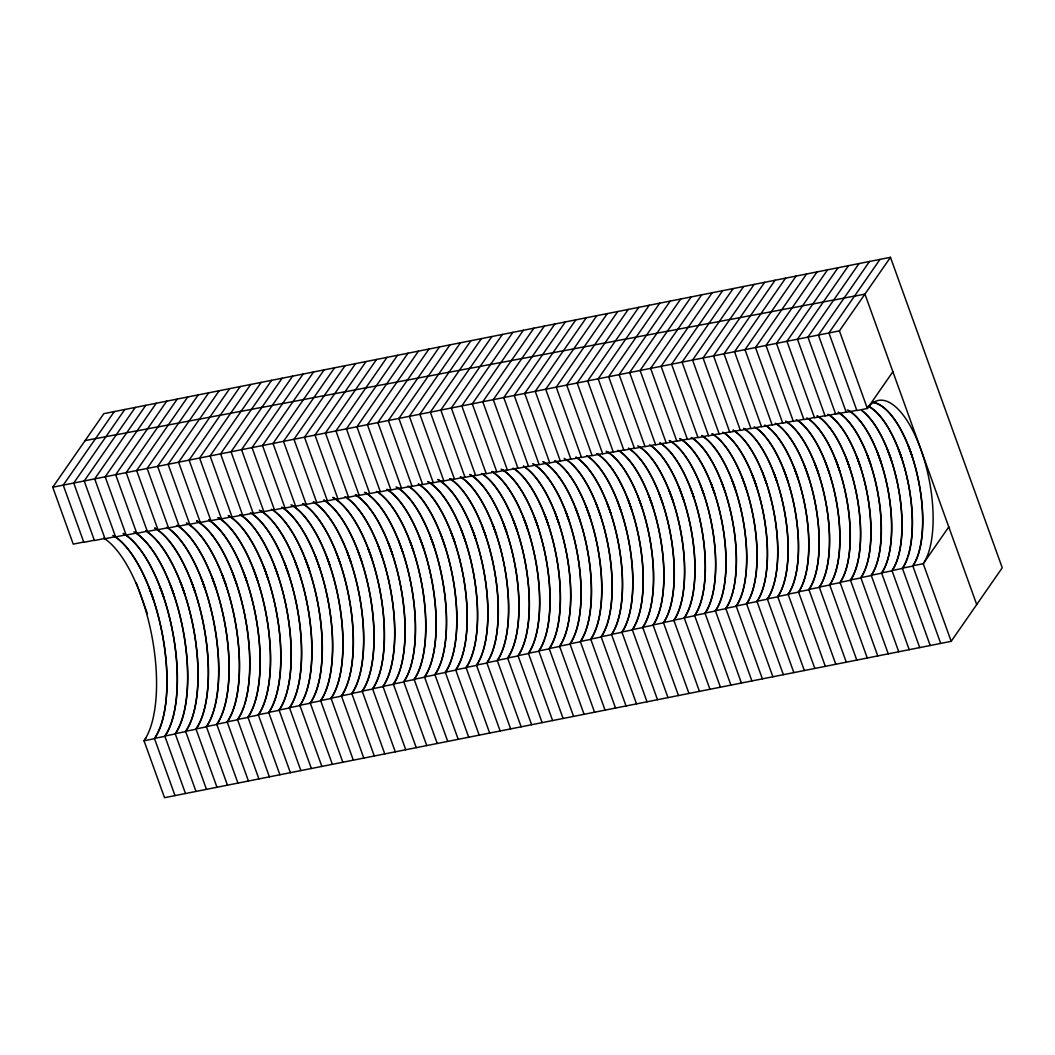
<?xml version="1.0" encoding="UTF-8"?>
<svg xmlns="http://www.w3.org/2000/svg" width="1055" height="1055" viewBox="0 0 1055 1055"><rect width="100%" height="100%" fill="white"/><g stroke="black" fill="none" stroke-linecap="round" stroke-linejoin="round"><path stroke-width="1.5" d="M83.727 542.046L73.243 544.129L52.75 487.212L103.812 413.666L890.473 257.315L1002.25 567.788L951.188 641.335L164.527 797.686L144.034 740.768A110.577 43.664 78.8 0 0 151.458 633.897A110.577 43.664 78.8 0 0 103.707 538.05M114.296 411.582L63.234 485.129L83.833 542.336L94.317 540.252M124.793 409.498L73.731 483.045L94.422 540.529L104.907 538.446M135.277 407.415L84.215 480.961L105.012 538.723L115.496 536.639M145.775 405.331L94.699 478.878L115.602 536.916L126.086 534.832M156.259 403.247L105.197 476.794L126.191 535.109L136.675 533.026M166.743 401.164L115.681 474.71L136.781 533.303L147.265 531.219M177.24 399.08L126.178 472.627L147.37 531.496L157.854 529.412M187.724 396.997L136.662 470.543L157.96 529.702L168.444 527.606M198.208 394.9L147.146 468.46L168.549 527.896L179.034 525.812M208.705 392.816L157.643 466.376L179.139 526.089L189.623 524.005M219.189 390.732L168.127 464.292L189.729 524.282L200.213 522.199M229.674 388.649L178.612 462.196L200.318 522.476L210.802 520.392M240.171 386.565L189.109 460.112L210.908 520.669L221.392 518.585M250.655 384.482L199.593 458.028L221.497 518.862L231.981 516.779M261.152 382.398L210.077 455.945L232.087 517.056L242.571 514.972M271.636 380.314L220.574 453.861L242.676 515.262L253.16 513.165M282.12 378.231L231.058 451.777L253.266 513.455L263.75 511.372M292.617 376.147L241.555 449.694L263.856 511.649L274.34 509.565M303.102 374.063L252.04 447.61L274.445 509.842L284.929 507.758M313.586 371.98L262.524 445.526L285.035 508.035L295.519 505.952M324.083 369.896L273.021 443.443L295.624 506.229L306.108 504.145M334.567 367.799L283.505 441.359L306.214 504.422L316.698 502.338M345.051 365.716L293.989 439.276L316.803 502.615L327.287 500.532M355.548 363.632L304.486 437.192L327.393 500.822L337.877 498.738M366.032 361.549L314.97 435.095L337.982 499.015L348.467 496.931M376.529 359.465L325.454 433.012L348.572 497.208L359.056 495.125M387.014 357.381L335.952 430.928L359.162 495.402L369.646 493.318M397.498 355.298L346.436 428.844L369.751 493.595L380.235 491.511M407.995 353.214L356.92 426.761L380.341 491.788L390.825 489.705M145.88 738.104L144.034 740.768L154.518 738.685A110.577 43.664 78.8 0 0 161.942 631.813A110.577 43.664 78.8 0 0 114.204 535.966M418.479 351.13L367.417 424.677L390.93 489.982L401.414 487.898M428.963 349.047L377.901 422.593L401.52 488.188L412.004 486.091M439.46 346.963L388.398 420.51L412.109 486.381L422.593 484.298M449.944 344.88L398.882 418.426L422.699 484.575L433.183 482.491M460.428 342.796L409.366 416.343L433.289 482.768L443.773 480.684M470.926 340.699L419.864 414.259L443.878 480.961L454.362 478.878M481.41 338.615L430.348 412.175L454.468 479.155L464.952 477.071M491.894 336.532L440.832 410.092L465.057 477.348L475.541 475.264M502.391 334.448L451.329 407.995L475.647 475.541L486.131 473.458M512.875 332.365L461.813 405.911L486.236 473.748L496.72 471.664M523.372 330.281L472.297 403.828L496.826 471.941L507.31 469.857M533.856 328.197L482.794 401.744L507.415 470.134L517.9 468.051M544.34 326.114L493.278 399.66L518.005 468.328L528.489 466.244M554.838 324.03L503.776 397.577L528.595 466.521L539.079 464.437M565.322 321.946L514.26 395.493L539.184 464.714L549.668 462.631M575.806 319.863L524.744 393.41L549.774 462.908L560.258 460.824M586.303 317.779L535.241 391.326L560.363 461.114L570.847 459.017M596.787 315.682L545.725 389.242L570.953 459.307L581.437 457.224M607.271 313.599L556.209 387.159L581.542 457.501L592.026 455.417M617.768 311.515L566.706 385.075L592.132 455.694L602.616 453.61M628.253 309.432L577.191 382.978L602.722 453.887L613.206 451.804M638.75 307.348L587.675 380.895L613.311 452.081L623.795 449.997M649.234 305.264L598.172 378.811L623.901 450.274L634.385 448.19M659.718 303.181L608.656 376.727L634.49 448.467L644.974 446.384M670.215 301.097L619.153 374.644L645.08 446.674L655.564 444.577M680.699 299.013L629.637 372.56L655.669 444.867L666.153 442.784M691.183 296.93L640.121 370.476L666.259 443.06L676.743 440.977M701.681 294.846L650.619 368.393L676.848 441.254L687.333 439.17M712.165 292.763L661.103 366.309L687.438 439.447L697.922 437.363M722.649 290.679L671.587 364.226L698.028 437.64L708.512 435.557M733.146 288.582L682.084 362.142L708.617 435.834L719.101 433.75M743.63 286.498L692.568 360.058L719.207 434.027L729.691 431.943M754.127 284.415L703.052 357.975L729.796 432.233L740.28 430.15M764.611 282.331L713.549 355.878L740.386 430.427L750.87 428.343M775.095 280.248L724.033 353.794L750.975 428.62L761.459 426.537M785.593 278.164L734.531 351.711L761.565 426.813L772.049 424.73M796.077 276.08L745.015 349.627L772.154 425.007L782.639 422.923M806.561 273.997L755.499 347.543L782.744 423.2L793.228 421.116M817.058 271.913L765.996 345.46L793.334 421.393L803.818 419.31M827.542 269.829L776.48 343.376L803.923 419.6L814.407 417.503M838.026 267.746L786.964 341.293L814.513 417.793L824.997 415.71M848.523 265.662L797.461 339.209L825.102 415.987L835.586 413.903M859.007 263.579L807.945 337.125L835.692 414.18L846.176 412.096M869.505 261.482L818.429 335.042L846.281 412.373L856.765 410.29M879.989 259.398L828.927 332.958L856.871 410.566L867.355 408.483L892.886 371.716M52.75 487.212L839.411 330.874L890.473 257.315M948.775 526.946L923.244 563.713L912.76 565.797L940.704 643.418M85.086 440.634L95.583 438.55M95.491 438.682L116.367 434.647M116.274 434.779L137.163 430.743M137.071 430.875L157.96 426.84M157.868 426.972L199.553 419.033M199.461 419.165L220.337 415.129M220.244 415.261L241.133 411.226M241.041 411.358L261.93 407.322M261.838 407.454L282.727 403.419M282.635 403.551L324.307 395.599M324.215 395.731L345.104 391.695M345.011 391.827L365.9 387.792M365.808 387.924L386.684 383.888M386.605 384.02L407.481 379.985M407.388 380.117L428.277 376.081M428.185 376.213L449.074 372.178M448.982 372.31L469.871 368.274M469.778 368.406L490.654 364.371M490.562 364.502L501.059 362.419M500.967 362.551L521.843 358.515M521.763 358.647L542.639 354.612M542.547 354.744L563.436 350.708M563.344 350.84L584.233 346.805M584.14 346.937L605.029 342.901M604.937 343.033L625.813 338.998M625.721 339.13L646.61 335.094M646.517 335.226L667.406 331.178M667.314 331.323L688.203 327.274M688.111 327.406L708.986 323.371M708.894 323.503L729.783 319.467M729.691 319.599L750.58 315.564M750.487 315.696L792.173 307.757M792.081 307.889L812.957 303.853M812.864 303.985L833.753 299.95M833.661 300.082L854.55 296.046M854.458 296.178L864.942 294.094L976.719 604.555M930.207 645.502L902.368 568.17L912.852 566.087A87.618 34.591 78.8 0 0 916.821 472.693A87.618 34.591 78.8 0 0 873.342 402.272M919.723 647.585L891.976 570.531L902.473 568.447A87.934 34.723 78.8 0 0 907.643 557.779M909.225 649.669L881.584 572.891L892.082 570.808A88.238 34.841 78.8 0 0 898.491 488.03A88.238 34.841 78.8 0 0 862.106 410.593M898.741 651.753L871.206 575.252L881.69 573.168A88.554 34.973 78.8 0 0 887.492 486.869A88.554 34.973 78.8 0 0 848.761 410.435M888.257 653.836L860.814 577.626L871.298 575.542A88.871 35.092 78.8 0 0 877.127 488.927A88.871 35.092 78.8 0 0 838.263 412.215M877.76 655.92L850.422 579.986L860.92 577.903A89.187 35.211 78.8 0 0 867.395 494.241A89.187 35.211 78.8 0 0 830.628 415.973M867.276 658.004L840.044 582.347L850.528 580.263A89.504 35.343 78.8 0 0 856.383 493.041A89.504 35.343 78.8 0 0 817.243 415.789M856.792 660.1L829.652 584.721L840.136 582.637M846.295 662.184L819.26 587.081L829.744 584.998A90.137 35.593 78.8 0 0 836.298 500.452A90.137 35.593 78.8 0 0 799.136 421.354M835.811 664.268L808.869 589.442L819.366 587.358A90.44 35.712 78.8 0 0 825.287 499.213A90.44 35.712 78.8 0 0 785.738 421.156M825.327 666.351L798.49 591.815L808.974 589.719A90.756 35.844 78.8 0 0 815.568 504.593A90.756 35.844 78.8 0 0 778.155 424.941M814.829 668.435L788.098 594.176L798.582 592.092A91.073 35.962 78.8 0 0 805.202 506.664A91.073 35.962 78.8 0 0 767.658 426.734M804.345 670.518L777.706 596.537L788.204 594.453A91.389 36.081 78.8 0 0 794.837 508.721A91.389 36.081 78.8 0 0 757.16 428.528M793.848 672.602L767.315 598.897L777.812 596.814A91.706 36.213 78.8 0 0 783.812 507.442A91.706 36.213 78.8 0 0 743.709 428.29M783.364 674.686L756.936 601.271L767.42 599.187A92.022 36.332 78.8 0 0 773.447 509.499A92.022 36.332 78.8 0 0 733.212 430.084M772.88 676.769L746.544 603.631L757.028 601.548A92.339 36.463 78.8 0 0 763.741 514.932A92.339 36.463 78.8 0 0 725.669 433.908M762.383 678.853L736.153 605.992L746.65 603.908A92.642 36.582 78.8 0 0 752.716 513.614A92.642 36.582 78.8 0 0 712.191 433.658M751.899 680.937L725.774 608.366L736.258 606.269A92.959 36.701 78.8 0 0 742.338 515.671A92.959 36.701 78.8 0 0 701.694 435.438M741.414 683.02L715.382 610.726L725.866 608.643A93.275 36.833 78.8 0 0 732.645 521.144A93.275 36.833 78.8 0 0 694.19 439.289M730.917 685.104L704.991 613.087L715.475 611.003A93.592 36.951 78.8 0 0 721.383 518.717A93.592 36.951 78.8 0 0 679.737 438.458M720.433 687.201L694.599 615.447L705.096 613.364A93.908 37.083 78.8 0 0 711.334 522.278A93.908 37.083 78.8 0 0 670.558 441.03M709.949 689.284L684.22 617.821L694.704 615.738A94.225 37.202 78.8 0 0 700.955 524.335A94.225 37.202 78.8 0 0 660.048 442.823M699.452 691.368L673.828 620.182L684.313 618.098A94.528 37.334 78.8 0 0 691.183 529.425A94.528 37.334 78.8 0 0 652.214 446.463M688.968 693.452L663.437 622.542L673.934 620.459A94.845 37.453 78.8 0 0 680.224 528.45A94.845 37.453 78.8 0 0 639.04 446.397M678.471 695.535L653.045 624.916L663.542 622.819A95.161 37.571 78.8 0 0 669.859 530.52A95.161 37.571 78.8 0 0 628.543 448.177M667.986 697.619L642.666 627.277L653.15 625.193A95.478 37.703 78.8 0 0 660.087 535.624A95.478 37.703 78.8 0 0 620.722 451.83M657.502 699.702L632.275 629.637L642.759 627.554A95.794 37.822 78.8 0 0 649.128 534.634A95.794 37.822 78.8 0 0 607.535 451.751M647.005 701.786L621.883 631.998L632.38 629.914A96.111 37.954 78.8 0 0 638.763 536.692A96.111 37.954 78.8 0 0 597.025 453.545M636.521 703.87L611.504 634.372L621.988 632.288A96.427 38.072 78.8 0 0 628.991 541.835A96.427 38.072 78.8 0 0 589.244 457.211M626.037 705.953L601.113 636.732L611.597 634.648A96.73 38.204 78.8 0 0 618.019 540.806A96.73 38.204 78.8 0 0 576.017 457.118M615.54 708.037L590.721 639.093L601.205 637.009A97.047 38.323 78.8 0 0 606.981 625.074M605.056 710.121L580.329 641.466L590.826 639.37A97.363 38.442 78.8 0 0 597.288 544.934A97.363 38.442 78.8 0 0 555.009 460.692M594.572 712.204L569.951 643.827L580.435 641.743A97.68 38.573 78.8 0 0 586.606 545.422A97.68 38.573 78.8 0 0 543.127 461.655M584.074 714.301L559.559 646.188L570.043 644.104A97.996 38.692 78.8 0 0 576.558 549.048A97.996 38.692 78.8 0 0 534.001 464.266M573.59 716.385L549.167 648.548L559.664 646.464A98.313 38.824 78.8 0 0 566.192 551.106A98.313 38.824 78.8 0 0 523.504 466.046M563.106 718.468L538.775 650.922L549.273 648.838A98.629 38.943 78.8 0 0 556.433 556.315A98.629 38.943 78.8 0 0 515.776 469.765M552.609 720.552L528.397 653.282L538.881 651.199A98.933 39.061 78.8 0 0 544.762 639.027M542.125 722.635L518.005 655.643L528.489 653.559A99.249 39.193 78.8 0 0 535.083 557.291A99.249 39.193 78.8 0 0 491.986 471.414M531.628 724.719L507.613 658.017L518.111 655.92A99.566 39.312 78.8 0 0 525.337 562.526A99.566 39.312 78.8 0 0 484.285 475.146M521.144 726.803L497.235 660.377L507.719 658.294A99.882 39.444 78.8 0 0 514.352 561.405A99.882 39.444 78.8 0 0 470.978 474.987M510.66 728.886L486.843 662.738L497.327 660.654A100.199 39.562 78.8 0 0 503.987 563.462A100.199 39.562 78.8 0 0 460.481 476.768M500.162 730.97L476.451 665.098L486.935 663.015A100.515 39.694 78.8 0 0 493.621 565.52A100.515 39.694 78.8 0 0 449.971 478.561M489.678 733.054L466.059 667.472L476.557 665.389A100.832 39.813 78.8 0 0 482.913 565.955A100.832 39.813 78.8 0 0 438.049 479.511M479.194 735.137L455.681 669.833L466.165 667.749A101.135 39.932 78.8 0 0 472.877 569.634A101.135 39.932 78.8 0 0 428.963 482.135M468.697 737.221L445.289 672.193L455.773 670.11A101.451 40.064 78.8 0 0 462.512 571.705A101.451 40.064 78.8 0 0 418.466 483.915M458.213 739.318L434.897 674.567L445.395 672.47A101.768 40.182 78.8 0 0 452.78 577.019A101.768 40.182 78.8 0 0 410.83 487.7M447.729 741.401L424.506 676.928L435.003 674.844A102.084 40.314 78.8 0 0 441.781 575.819A102.084 40.314 78.8 0 0 397.458 487.489M437.232 743.485L414.127 679.288L424.611 677.205A102.401 40.433 78.8 0 0 431.416 577.876A102.401 40.433 78.8 0 0 386.948 489.283M426.748 745.569L403.735 681.649L414.219 679.565A102.717 40.552 78.8 0 0 421.684 583.217A102.717 40.552 78.8 0 0 379.338 493.081M416.25 747.652L393.344 684.022L403.841 681.939A103.034 40.683 78.8 0 0 410.672 581.991A103.034 40.683 78.8 0 0 365.94 492.856M405.766 749.736L382.965 686.383L393.449 684.299A103.337 40.802 78.8 0 0 400.307 584.048A103.337 40.802 78.8 0 0 355.443 494.637M395.282 751.819L372.573 688.744L383.057 686.66A103.654 40.934 78.8 0 0 390.587 589.428A103.654 40.934 78.8 0 0 347.86 498.461M384.785 753.903L362.182 691.117L372.666 689.021A103.97 41.053 78.8 0 0 379.233 586.501A103.97 41.053 78.8 0 0 332.958 497.353M374.301 755.987L351.79 693.478L362.287 691.394A104.287 41.185 78.8 0 0 369.21 590.233A104.287 41.185 78.8 0 0 323.925 500.004M363.817 758.07L341.411 695.838L351.895 693.755A104.603 41.303 78.8 0 0 358.845 592.29A104.603 41.303 78.8 0 0 313.427 501.784M353.32 760.154L331.019 698.199L341.503 696.115A104.92 41.422 78.8 0 0 348.48 594.347A104.92 41.422 78.8 0 0 302.917 503.578M342.835 762.238L320.628 700.573L331.125 698.489A105.236 41.554 78.8 0 0 338.101 596.405A105.236 41.554 78.8 0 0 292.42 505.358M332.351 764.321L310.236 702.933L320.733 700.85A105.54 41.673 78.8 0 0 327.736 598.462A105.54 41.673 78.8 0 0 281.909 507.152M321.854 766.418L299.857 705.294L310.341 703.21A105.856 41.804 78.8 0 0 318.03 603.908A105.856 41.804 78.8 0 0 274.392 511.016M311.37 768.502L289.466 707.668L299.95 705.571A106.173 41.923 78.8 0 0 307.005 602.59A106.173 41.923 78.8 0 0 260.901 510.726M300.873 770.585L279.074 710.028L289.571 707.945A106.489 42.055 78.8 0 0 297.299 608.049A106.489 42.055 78.8 0 0 253.398 514.603M290.389 772.669L268.695 712.389L279.179 710.305A106.806 42.174 78.8 0 0 286.353 607.087A106.806 42.174 78.8 0 0 240.237 514.51M279.905 774.752L258.304 714.749L268.788 712.666A107.122 42.292 78.8 0 0 275.671 607.614A107.122 42.292 78.8 0 0 228.381 515.473M269.407 776.836L247.912 717.123L258.396 715.039A107.439 42.424 78.8 0 0 265.609 611.201A107.439 42.424 78.8 0 0 219.229 518.084M258.923 778.92L237.52 719.484L248.017 717.4A107.742 42.543 78.8 0 0 255.244 613.272A107.742 42.543 78.8 0 0 208.719 519.878M248.439 781.003L227.142 721.844L237.626 719.761M237.942 783.087L216.75 724.218L227.234 722.134A108.375 42.793 78.8 0 0 234.513 617.386A108.375 42.793 78.8 0 0 187.724 523.451M227.458 785.171L206.358 726.579L216.855 724.495A108.691 42.912 78.8 0 0 224.148 619.443A108.691 42.912 78.8 0 0 177.214 525.232M216.974 787.254L195.966 728.939L206.464 726.855A109.008 43.044 78.8 0 0 214.376 624.6A109.008 43.044 78.8 0 0 169.446 528.937M206.477 789.338L185.588 731.3L196.072 729.216A109.324 43.163 78.8 0 0 203.101 622.002A109.324 43.163 78.8 0 0 154.834 527.975M195.993 791.421L175.196 733.673L185.68 731.59A109.641 43.295 78.8 0 0 193.039 625.628A109.641 43.295 78.8 0 0 145.709 530.599M185.495 793.518L164.804 736.034L175.301 733.95A109.944 43.413 78.8 0 0 182.673 627.685A109.944 43.413 78.8 0 0 135.198 532.393M175.011 795.602L154.426 738.394L164.91 736.311A110.261 43.545 78.8 0 0 171.991 628.173A110.261 43.545 78.8 0 0 123.316 533.329M909.041 447.412L912.087 455.866M908.157 445.329L912.535 457.501M898.649 449.364L901.695 457.83M897.752 447.254L902.144 459.466M888.244 451.316L891.027 459.044M887.347 449.179L891.752 461.444M839.411 330.874L867.355 408.483A87.301 34.472 78.8 0 1 920.83 449.325A87.301 34.472 78.8 0 1 923.244 563.713L951.188 641.335M877.852 453.268L880.912 461.76M876.942 451.118L881.373 463.422M867.461 455.219L870.52 463.738M866.814 453.808L870.982 465.4M857.359 457.989L860.102 465.611M856.133 454.969L860.59 467.365M846.664 459.123L849.71 467.576M845.767 457.026L849.908 468.526M836.272 461.075L839.318 469.554M835.362 458.951L839.767 471.203M824.957 460.89L829.375 473.168M815.475 464.991L818.258 472.706M814.552 462.815L818.996 475.146M804.147 464.741L808.605 477.111M794.969 469.699L797.725 477.335M794.033 467.484L798.173 478.97M783.377 468.723L787.782 480.948M773.882 472.798L776.942 481.265M772.972 470.662L777.126 482.188M762.567 472.587L766.998 484.891M753.085 476.702L756.158 485.208M752.162 474.513L756.606 486.869M741.757 476.451L746.228 488.834M732.302 480.605L735.335 489.058M731.656 479.194L735.797 490.694M721.251 481.146L725.405 492.672M711.505 484.509L714.565 492.988M710.595 482.359L715.013 494.65M700.19 484.285L704.358 495.863M690.709 488.412L693.742 496.839M689.785 486.223L694.23 498.593M679.42 488.267L683.811 500.452M669.912 492.316L672.694 500.044M669.015 490.193L673.42 502.417M658.874 492.856L663.028 504.396M649.405 496.997L652.175 504.712M648.205 494.057L652.636 506.36M637.8 495.995L641.968 507.574M628.332 500.123L631.365 508.563M627.395 497.92L631.576 509.525M617.03 499.965L621.435 512.176M607.535 504.026L610.581 512.493M606.625 501.903L611.043 514.141M596.22 503.828L600.651 516.119M586.738 507.93L589.798 516.436M586.092 506.519L590.259 518.084M575.423 507.692L579.868 520.062M565.955 511.833L568.988 520.286M565.018 509.631L569.199 521.236M555.55 513.785L558.596 522.251M554.653 511.675L559.058 523.9M545.158 515.737L548.204 524.216M544.248 513.6L548.666 525.865M534.753 517.689L537.536 525.416M533.843 515.539L538.274 527.843M524.361 519.64L527.144 527.368M523.438 517.464L527.882 529.808M513.97 521.592L517.003 530.032M513.31 520.181L517.491 531.786M503.855 524.348L506.611 532.01M502.668 521.434L507.059 533.645M493.173 525.496L496.219 533.975M492.263 523.372L496.417 534.898M481.858 525.298L486.289 537.588M472.376 529.412L475.436 537.905M471.453 527.236L475.897 539.567M461.048 529.175L465.506 541.532M451.58 533.316L454.626 541.756M450.643 531.1L455.114 543.51M440.542 533.856L444.683 545.369M431.073 537.997L433.842 545.686M429.886 535.07L434.291 547.347M419.481 537.008L423.635 548.56M409.999 541.123L413.059 549.629M409.076 538.934L413.52 551.29M398.671 540.872L403.129 553.255M389.203 545.026L391.985 552.741M388.306 542.916L392.697 555.128M377.901 544.842L382.306 557.093M368.406 548.93L371.466 557.409M367.76 547.519L371.914 559.071M357.091 548.706L361.535 561.036M347.609 552.833L350.682 561.339M346.686 550.644L350.853 562.236M336.281 552.583L340.752 564.979M326.826 556.737L329.872 565.203M325.916 554.614L330.32 566.851M315.511 556.552L319.929 568.816M306.029 560.64L309.089 569.133M305.106 558.477L309.537 570.781M294.978 561.181L299.145 572.76M285.232 564.544L288.279 572.984M284.309 562.341L288.767 574.724M273.931 564.385L278.085 575.898M264.436 568.447L267.495 576.914M263.539 566.311L267.944 578.562M253.134 568.249L257.552 580.54M243.652 572.351L246.422 580.079M242.729 570.188L247.16 582.505M232.324 572.113L236.768 584.483M222.856 576.254L225.902 584.707M221.919 574.052L226.39 586.448M212.451 578.206L215.51 586.672M211.554 576.083L215.959 588.321M202.059 580.158L205.105 588.637M201.149 578.021L205.303 589.56M191.667 582.109L194.713 590.602M190.744 579.96L195.175 592.264M181.262 584.061L184.322 592.567M180.339 581.885L184.783 594.229M170.87 586.013L173.653 593.741M169.934 583.824L174.392 596.194M160.479 587.965L163.512 596.431M159.819 586.554L163.973 598.08M150.364 590.708L153.12 598.396M149.164 587.793L153.582 600.044M136.253 582.742L147.37 613.628M112.832 535.413A110.261 43.545 78.8 0 1 161.507 630.257A110.261 43.545 78.8 0 1 154.426 738.394M123.33 533.632A109.944 43.413 78.8 0 1 171.873 628.2A109.944 43.413 78.8 0 1 164.804 736.034M133.84 531.839A109.641 43.295 78.8 0 1 182.238 626.143A109.641 43.295 78.8 0 1 175.196 733.673M145.722 530.902A109.324 43.163 78.8 0 1 192.92 625.655A109.324 43.163 78.8 0 1 185.588 731.3M154.861 528.278A109.008 43.044 78.8 0 1 202.969 622.041A109.008 43.044 78.8 0 1 195.966 728.939M166.73 527.329A108.691 42.912 78.8 0 1 213.651 621.527A108.691 42.912 78.8 0 1 206.358 726.579M177.227 525.535A108.375 42.793 78.8 0 1 224.029 619.47A108.375 42.793 78.8 0 1 216.75 724.218M196.863 520.84A108.058 42.675 78.8 0 1 241.384 600.058A108.058 42.675 78.8 0 1 244.628 704.714M244.101 706.309A108.058 42.675 78.8 0 1 238.364 718.666M186.379 522.924A108.058 42.675 78.8 0 1 234.078 615.869A108.058 42.675 78.8 0 1 227.142 721.844M196.876 521.13A107.742 42.543 78.8 0 1 244.444 613.812A107.742 42.543 78.8 0 1 237.52 719.484M208.732 520.168A107.439 42.424 78.8 0 1 255.125 613.285A107.439 42.424 78.8 0 1 247.912 717.123M217.897 517.57A107.122 42.292 78.8 0 1 265.187 609.698A107.122 42.292 78.8 0 1 258.304 714.749M228.407 515.776A106.806 42.174 78.8 0 1 275.553 607.64A106.806 42.174 78.8 0 1 268.695 712.389M240.25 514.814A106.489 42.055 78.8 0 1 286.221 607.113A106.489 42.055 78.8 0 1 279.074 710.028M250.417 512.809A106.173 41.923 78.8 0 1 296.521 604.673A106.173 41.923 78.8 0 1 289.466 707.668M259.425 510.145A105.856 41.804 78.8 0 1 306.543 600.915A105.856 41.804 78.8 0 1 299.857 705.294M271.425 509.235A105.54 41.673 78.8 0 1 317.252 600.559A105.54 41.673 78.8 0 1 310.236 702.933M281.922 507.455A105.236 41.554 78.8 0 1 327.617 598.488A105.236 41.554 78.8 0 1 320.628 700.573M290.956 504.791A104.92 41.422 78.8 0 1 337.64 594.743A104.92 41.422 78.8 0 1 331.019 698.199M302.93 503.881A104.603 41.303 78.8 0 1 348.348 594.374A104.603 41.303 78.8 0 1 341.411 695.838M313.441 502.088A104.287 41.185 78.8 0 1 358.726 592.317A104.287 41.185 78.8 0 1 351.79 693.478M323.938 500.307A103.97 41.053 78.8 0 1 369.092 590.259A103.97 41.053 78.8 0 1 362.182 691.117M332.984 497.644A103.654 40.934 78.8 0 1 379.114 586.527A103.654 40.934 78.8 0 1 372.573 688.744M344.945 496.734A103.337 40.802 78.8 0 1 389.823 586.145A103.337 40.802 78.8 0 1 382.965 686.383M355.456 494.94A103.034 40.683 78.8 0 1 400.188 584.074A103.034 40.683 78.8 0 1 393.344 684.022M364.502 492.289A102.717 40.552 78.8 0 1 410.224 580.369A102.717 40.552 78.8 0 1 403.735 681.649M376.464 491.366A102.401 40.433 78.8 0 1 420.919 579.96A102.401 40.433 78.8 0 1 414.127 679.288M386.961 489.573A102.084 40.314 78.8 0 1 431.297 577.903A102.084 40.314 78.8 0 1 424.506 676.928M396.034 486.948A101.768 40.182 78.8 0 1 441.32 574.21A101.768 40.182 78.8 0 1 434.897 674.567M407.969 485.999A101.451 40.064 78.8 0 1 452.028 573.788A101.451 40.064 78.8 0 1 445.289 672.193M418.479 484.219A101.135 39.932 78.8 0 1 462.393 571.718A101.135 39.932 78.8 0 1 455.681 669.833M427.552 481.594A100.832 39.813 78.8 0 1 472.429 568.038A100.832 39.813 78.8 0 1 466.059 667.472M438.062 479.801A100.515 39.694 78.8 0 1 482.794 565.994A100.515 39.694 78.8 0 1 476.451 665.098M449.984 478.851A100.199 39.562 78.8 0 1 493.489 565.546A100.199 39.562 78.8 0 1 486.843 662.738M460.494 477.071A99.882 39.444 78.8 0 1 503.868 563.489A99.882 39.444 78.8 0 1 497.235 660.377M469.594 474.447A99.566 39.312 78.8 0 1 513.904 559.823A99.566 39.312 78.8 0 1 507.613 658.017M481.502 473.497A99.249 39.193 78.8 0 1 524.599 559.374A99.249 39.193 78.8 0 1 518.005 655.643M502.497 469.62A98.933 39.061 78.8 0 1 542.587 542.626A98.933 39.061 78.8 0 1 545.29 637.418M491.999 471.704A98.933 39.061 78.8 0 1 534.964 557.304A98.933 39.061 78.8 0 1 528.397 653.282M501.112 469.093A98.629 38.943 78.8 0 1 545.013 553.664A98.629 38.943 78.8 0 1 538.775 650.922M513.007 468.13A98.313 38.824 78.8 0 1 555.695 553.189A98.313 38.824 78.8 0 1 549.167 648.548M523.517 466.35A97.996 38.692 78.8 0 1 566.06 551.132A97.996 38.692 78.8 0 1 559.559 646.188M532.643 463.752A97.68 38.573 78.8 0 1 576.109 547.505A97.68 38.573 78.8 0 1 569.951 643.827M543.154 461.958A97.363 38.442 78.8 0 1 586.475 545.448A97.363 38.442 78.8 0 1 580.329 641.466M568.249 460.798A97.047 38.323 78.8 0 1 607.495 623.492M555.022 460.982A97.047 38.323 78.8 0 1 597.17 544.96A97.047 38.323 78.8 0 1 590.721 639.093M564.161 458.398A96.73 38.204 78.8 0 1 607.218 541.334A96.73 38.204 78.8 0 1 601.113 636.732M576.03 457.408A96.427 38.072 78.8 0 1 617.9 540.833A96.427 38.072 78.8 0 1 611.504 634.372M586.54 455.628A96.111 37.954 78.8 0 1 628.266 538.775A96.111 37.954 78.8 0 1 621.883 631.998M597.038 453.835A95.794 37.822 78.8 0 1 638.631 536.718A95.794 37.822 78.8 0 1 632.275 629.637M606.203 451.25A95.478 37.703 78.8 0 1 648.693 533.118A95.478 37.703 78.8 0 1 642.666 627.277M618.045 450.261A95.161 37.571 78.8 0 1 659.375 532.604A95.161 37.571 78.8 0 1 653.045 624.916M628.556 448.481A94.845 37.453 78.8 0 1 669.74 530.546A94.845 37.453 78.8 0 1 663.437 622.542M637.721 445.896A94.528 37.334 78.8 0 1 679.789 526.959A94.528 37.334 78.8 0 1 673.828 620.182M649.564 444.907A94.225 37.202 78.8 0 1 690.471 526.419A94.225 37.202 78.8 0 1 684.22 617.821M660.061 443.113A93.908 37.083 78.8 0 1 700.837 524.361A93.908 37.083 78.8 0 1 694.599 615.447M669.252 440.555A93.592 36.951 78.8 0 1 710.899 520.801A93.592 36.951 78.8 0 1 704.991 613.087M679.763 438.761A93.275 36.833 78.8 0 1 721.264 518.744A93.275 36.833 78.8 0 1 715.382 610.726M691.196 437.522A92.959 36.701 78.8 0 1 731.854 517.754A92.959 36.701 78.8 0 1 725.774 608.366M701.707 435.741A92.642 36.582 78.8 0 1 742.219 515.697A92.642 36.582 78.8 0 1 736.153 605.992M712.217 433.948A92.339 36.463 78.8 0 1 752.584 513.64A92.339 36.463 78.8 0 1 746.544 603.631M722.715 432.168A92.022 36.332 78.8 0 1 762.963 511.583A92.022 36.332 78.8 0 1 756.936 601.271M733.225 430.374A91.706 36.213 78.8 0 1 773.328 509.525A91.706 36.213 78.8 0 1 767.315 598.897M743.722 428.594A91.389 36.081 78.8 0 1 783.694 507.468A91.389 36.081 78.8 0 1 777.706 596.537M754.233 426.813A91.073 35.962 78.8 0 1 794.059 505.411A91.073 35.962 78.8 0 1 788.098 594.176M764.743 425.02A90.756 35.844 78.8 0 1 804.424 503.354A90.756 35.844 78.8 0 1 798.49 591.815M775.24 423.24A90.44 35.712 78.8 0 1 814.79 501.296A90.44 35.712 78.8 0 1 808.869 589.442M785.751 421.446A90.137 35.593 78.8 0 1 825.168 499.239A90.137 35.593 78.8 0 1 819.26 587.081M809.633 419.56A89.82 35.461 78.8 0 1 846.413 497.103A89.82 35.461 78.8 0 1 840.888 581.503M796.248 419.666A89.82 35.461 78.8 0 1 835.534 497.182A89.82 35.461 78.8 0 1 829.652 584.721M806.759 417.872A89.504 35.343 78.8 0 1 845.899 495.125A89.504 35.343 78.8 0 1 840.044 582.347M817.269 416.092A89.187 35.211 78.8 0 1 856.264 493.067A89.187 35.211 78.8 0 1 850.422 579.986M827.766 414.299A88.871 35.092 78.8 0 1 866.63 491.01A88.871 35.092 78.8 0 1 860.814 577.626M838.277 412.518A88.554 34.973 78.8 0 1 876.995 488.953A88.554 34.973 78.8 0 1 871.206 575.252M847.35 409.92A88.238 34.841 78.8 0 1 887.031 485.274A88.238 34.841 78.8 0 1 881.584 572.891M868.357 406.056A87.934 34.723 78.8 0 1 905.243 469.976A87.934 34.723 78.8 0 1 908.157 556.196M862.12 410.883A87.934 34.723 78.8 0 1 898.359 488.056A87.934 34.723 78.8 0 1 891.976 570.531M868.371 406.36A87.618 34.591 78.8 0 1 907.775 481.159A87.618 34.591 78.8 0 1 902.368 568.17M873.382 402.575A87.301 34.472 78.8 0 1 916.703 472.746A87.301 34.472 78.8 0 1 912.76 565.797"/></g></svg>
